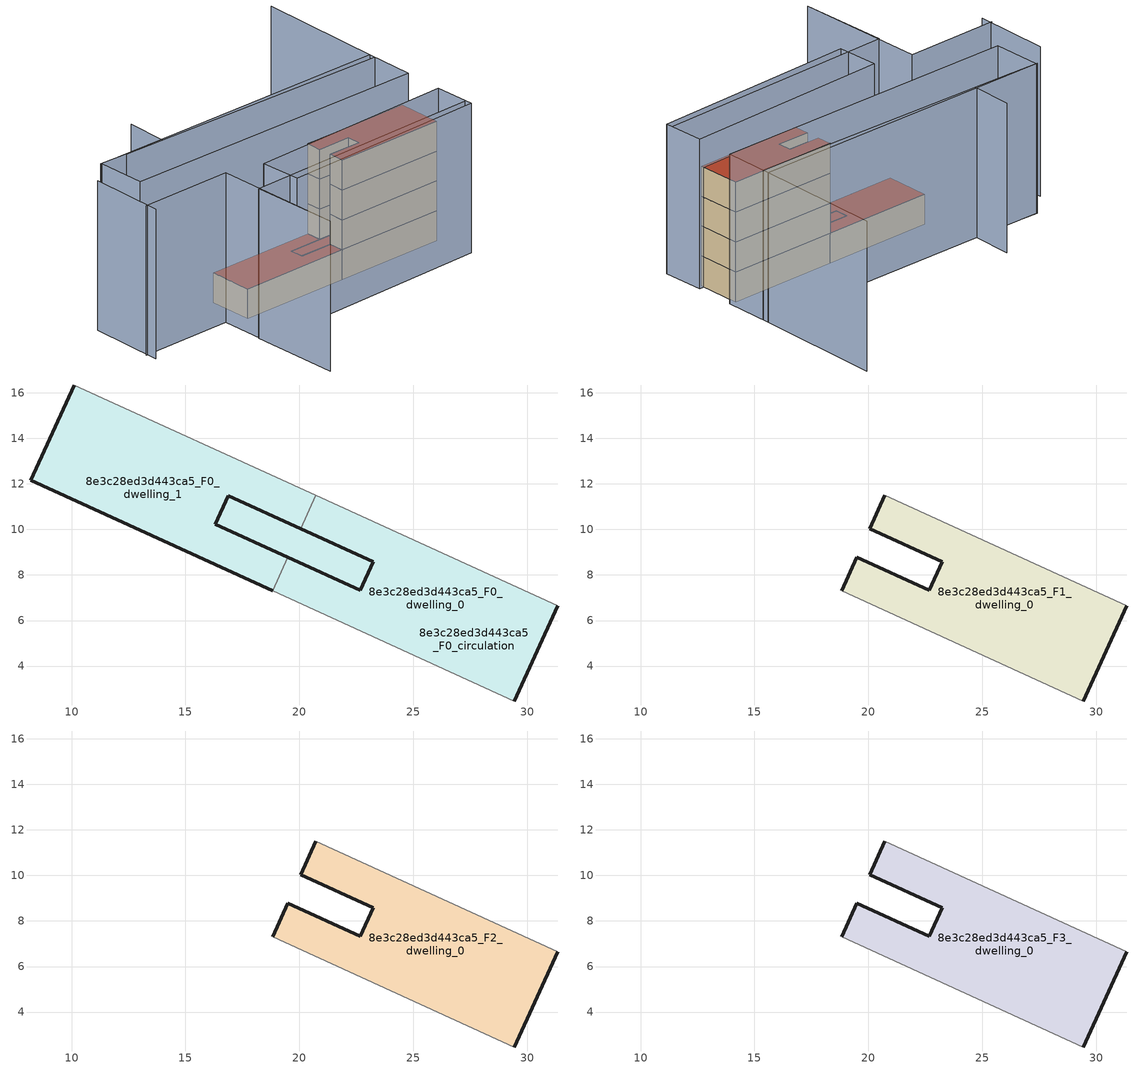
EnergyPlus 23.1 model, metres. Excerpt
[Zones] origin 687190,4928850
8e3c28ed3d443ca5_F0_dwelling_0
 floor ground (EU_floor_Construction): 31.34,6.64 29.44,2.47 18.82,7.32 19.49,8.78 22.67,7.32 23.24,8.57 20.06,10.03 20.72,11.49 z0; 23.24,8.57 22.67,7.32 16.3,10.23 16.87,11.48 20.06,10.03 z0
 wall outside (EU_wall_Construction): 29.44,2.47 31.34,6.64 / 20.06,10.03 23.24,8.57 22.67,7.32 19.49,8.78 z0:3
 wall adiabatic (EU_wall_Construction): 31.34,6.64 20.72,11.49 / 18.82,7.32 29.44,2.47 z0:3
 wall to 8e3c28ed3d443ca5_F0_dwelling_1 (EU_wall_Construction): 20.72,11.49 20.06,10.03 / 19.49,8.78 18.82,7.32 z0:3
 roof outside (EU_floor_Construction): 22.67,7.32 23.24,8.57 20.06,10.03 16.87,11.48 16.3,10.23 z3
8e3c28ed3d443ca5_F0_dwelling_1
 floor ground (EU_floor_Construction): 23.24,8.57 22.67,7.32 16.3,10.23 16.87,11.48 20.06,10.03 z0; 20.72,11.49 20.06,10.03 16.87,11.48 16.3,10.23 19.49,8.78 18.82,7.32 8.2,12.16 10.11,16.33 z0
 wall outside (EU_wall_Construction): 19.49,8.78 16.3,10.23 16.87,11.48 20.06,10.03 / 10.11,16.33 8.2,12.16 18.82,7.32 z0:3
 wall adiabatic (EU_wall_Construction): 20.72,11.49 10.11,16.33 z0:3
 roof outside (EU_roof_Construction): 18.82,7.32 19.49,8.78 16.3,10.23 16.87,11.48 20.06,10.03 20.72,11.49 10.11,16.33 8.2,12.16 z3; 22.67,7.32 23.24,8.57 20.06,10.03 16.87,11.48 16.3,10.23 z3
8e3c28ed3d443ca5_F0_circulation
 floor ground (EU_floor_Construction): 31.34,6.64 29.44,2.47 18.82,7.32 19.49,8.78 22.67,7.32 23.24,8.57 20.06,10.03 20.72,11.49 z0; 23.24,8.57 22.67,7.32 16.3,10.23 16.87,11.48 20.06,10.03 z0; 20.72,11.49 20.06,10.03 16.87,11.48 16.3,10.23 19.49,8.78 18.82,7.32 8.2,12.16 10.11,16.33 z0
 wall outside (EU_wall_Construction): 16.87,11.48 16.3,10.23 22.67,7.32 23.24,8.57 16.87,11.48 z0:3
 roof outside (EU_roof_Construction): 22.67,7.32 23.24,8.57 20.06,10.03 16.87,11.48 16.3,10.23 z3; 29.44,2.47 31.34,6.64 20.72,11.49 20.06,10.03 23.24,8.57 22.67,7.32 19.49,8.78 18.82,7.32 z3; 18.82,7.32 19.49,8.78 16.3,10.23 16.87,11.48 20.06,10.03 20.72,11.49 10.11,16.33 8.2,12.16 z3
8e3c28ed3d443ca5_F1_dwelling_0
 floor to 8e3c28ed3d443ca5_F0_dwelling_0 (EU_floor_Construction): 31.34,6.64 29.44,2.47 18.82,7.32 19.49,8.78 22.67,7.32 23.24,8.57 20.06,10.03 20.72,11.49 z3
 wall outside (EU_wall_Construction): 29.44,2.47 31.34,6.64 / 20.72,11.49 20.06,10.03 23.24,8.57 22.67,7.32 19.49,8.78 18.82,7.32 z3:6
 wall adiabatic (EU_wall_Construction): 31.34,6.64 20.72,11.49 / 18.82,7.32 29.44,2.47 z3:6
8e3c28ed3d443ca5_F2_dwelling_0
 floor to 8e3c28ed3d443ca5_F1_dwelling_0 (EU_floor_Construction): 31.34,6.64 29.44,2.47 18.82,7.32 19.49,8.78 22.67,7.32 23.24,8.57 20.06,10.03 20.72,11.49 z6
 wall outside (EU_wall_Construction): 29.44,2.47 31.34,6.64 / 20.72,11.49 20.06,10.03 23.24,8.57 22.67,7.32 19.49,8.78 18.82,7.32 z6:9
 wall adiabatic (EU_wall_Construction): 31.34,6.64 20.72,11.49 / 18.82,7.32 29.44,2.47 z6:9
8e3c28ed3d443ca5_F3_dwelling_0
 floor to 8e3c28ed3d443ca5_F2_dwelling_0 (EU_floor_Construction): 31.34,6.64 29.44,2.47 18.82,7.32 19.49,8.78 22.67,7.32 23.24,8.57 20.06,10.03 20.72,11.49 z9
 wall outside (EU_wall_Construction): 29.44,2.47 31.34,6.64 / 20.72,11.49 20.06,10.03 23.24,8.57 22.67,7.32 19.49,8.78 18.82,7.32 z9:12
 wall adiabatic (EU_wall_Construction): 31.34,6.64 20.72,11.49 / 18.82,7.32 29.44,2.47 z9:12
 roof outside (EU_roof_Construction): 29.44,2.47 31.34,6.64 20.72,11.49 20.06,10.03 23.24,8.57 22.67,7.32 19.49,8.78 18.82,7.32 z12
shading: 1.16,1.27 4.94,9.79 / 4.94,9.79 28.48,-0.64 / -2.15,17.83 6.84,13.76 / 6.84,13.76 1.2,1.29 / 0.95,23.83 -2.52,16.75 / 39.91,22.87 33.77,10.31 / 33.77,10.31 6.95,23.42 / 12.74,25.37 10.84,21.55 / 10.84,21.55 4.19,24.86 / 9.83,11.29 30.05,2.61 / 30.05,2.61 28.36,-1.32 / 28.36,-1.32 8.15,7.36 / 8.15,7.36 9.83,11.29 / 4.31,24.8 34.05,10.89 / 34.05,10.89 31.89,6.27 / 31.89,6.27 2.15,20.18 / 2.15,20.18 4.31,24.8 z0:15
[Building]
EU S2 Campaign: North Axis=0; Terrain=City; Solar Distribution=FullExterior
[Site:Location]
Bologna: Latitude=44.5; Longitude=11.25; Time Zone=1; Elevation=37
[SizingPeriod:WeatherFileDays]
AnnualSizingPeriod: Begin Month=1; Begin Day of Month=1; End Month=12; End Day of Month=31; Day of Week for Start Day=Monday; Use Weather File Daylight Saving Period=No; Use Weather File Rain and Snow Indicators=No
[MATERIAL]
EU_InternalMass_Material: Roughness=MediumRough; Thickness=0.1; Conductivity=1; Density=1800; Specific Heat=900; Thermal Absorptance=0.9; Solar Absorptance=0.7; Visible Absorptance=0.7
[MATERIAL:NOMASS] Roughness=MediumRough; Thermal Absorptance=0.9; Solar Absorptance=0.7; Visible Absorptance=0.7
Name | Thermal Resistance
EU_wall_NoMass | 0.937881
EU_roof_NoMass | 0.548572
EU_floor_NoMass | 0.71348
[CONSTRUCTION]
EU_wall_Construction: EU_wall_NoMass
EU_roof_Construction: EU_roof_NoMass
EU_floor_Construction: EU_floor_NoMass
EU_InternalMass_Construction: EU_InternalMass_Material
[ZONE] Type=1; Multiplier=1; Ceiling Height=autocalculate; Floor Area=autocalculate; Part of Total Floor Area=Yes
Name | Volume
8e3c28ed3d443ca5_F0_dwelling_0 | 174.996
8e3c28ed3d443ca5_F1_dwelling_0 | 146.098
8e3c28ed3d443ca5_F2_dwelling_0; 8e3c28ed3d443ca5_F3_dwelling_0 | 146.097
8e3c28ed3d443ca5_F0_dwelling_1 | 174.995
8e3c28ed3d443ca5_F0_circulation | 321.095
[INTERNALMASS] Construction=EU_InternalMass_Construction
Name | Zone or ZoneList | Surface Area
8e3c28ed3d443ca5_F0_dwelling_0_EU_InternalMass | 8e3c28ed3d443ca5_F0_dwelling_0 | 48.699
8e3c28ed3d443ca5_F0_dwelling_1_EU_InternalMass | 8e3c28ed3d443ca5_F0_dwelling_1 | 48.699
8e3c28ed3d443ca5_F1_dwelling_0_EU_InternalMass | 8e3c28ed3d443ca5_F1_dwelling_0 | 107.031
8e3c28ed3d443ca5_F2_dwelling_0_EU_InternalMass | 8e3c28ed3d443ca5_F2_dwelling_0 | 107.031
8e3c28ed3d443ca5_F3_dwelling_0_EU_InternalMass | 8e3c28ed3d443ca5_F3_dwelling_0 | 107.031
[OTHEREQUIPMENT] Fuel Type=Electricity; Design Level Calculation Method=Watts/Area; Power per Zone Floor Area=1; Fraction Latent=0; Fraction Radiant=0; Fraction Lost=0; Carbon Dioxide Generation Rate=0; EndUse Subcategory=EU_Step8_InternalGains
Name | Zone or ZoneList or Space or SpaceList | Schedule
EU_Step8_InternalGain_8e3c28ed3d443ca5_F0_dwelling_0_f000 | 8e3c28ed3d443ca5_F0_dwelling_0 | EU_Step8_GainSchedule_8e3c28ed3d443ca5_F0_dwelling_0_f000
EU_Step8_InternalGain_8e3c28ed3d443ca5_F0_dwelling_1_f000 | 8e3c28ed3d443ca5_F0_dwelling_1 | EU_Step8_GainSchedule_8e3c28ed3d443ca5_F0_dwelling_1_f000
EU_Step8_InternalGain_8e3c28ed3d443ca5_F1_dwelling_0_f000 | 8e3c28ed3d443ca5_F1_dwelling_0 | EU_Step8_GainSchedule_8e3c28ed3d443ca5_F1_dwelling_0_f000
EU_Step8_InternalGain_8e3c28ed3d443ca5_F2_dwelling_0_f000 | 8e3c28ed3d443ca5_F2_dwelling_0 | EU_Step8_GainSchedule_8e3c28ed3d443ca5_F2_dwelling_0_f000
EU_Step8_InternalGain_8e3c28ed3d443ca5_F3_dwelling_0_f000 | 8e3c28ed3d443ca5_F3_dwelling_0 | EU_Step8_GainSchedule_8e3c28ed3d443ca5_F3_dwelling_0_f000
[ZONEINFILTRATION:DESIGNFLOWRATE]
EU_Circulation_Infiltration_8e3c28ed3d443ca5_F0_circulation: Zone or ZoneList or Space or SpaceList=8e3c28ed3d443ca5_F0_circulation; Schedule=EU_AlwaysOn; Design Flow Rate Calculation Method=Flow/Area; Flow Rate per Floor Area=0.0005; Constant Term Coefficient=1; Temperature Term Coefficient=0; Velocity Term Coefficient=0; Velocity Squared Term Coefficient=0
[ZONEVENTILATION:DESIGNFLOWRATE] Schedule=EU_AlwaysOn; Design Flow Rate Calculation Method=AirChanges/Hour; Air Changes per Hour=0.687892; Ventilation Type=Natural; Fan Pressure Rise=0; Fan Total Efficiency=1; Constant Term Coefficient=1; Temperature Term Coefficient=0; Velocity Term Coefficient=0; Velocity Squared Term Coefficient=0; Minimum Indoor Temperature=-100; Maximum Indoor Temperature=100; Delta Temperature=-100; Minimum Outdoor Temperature=-100; Maximum Outdoor Temperature=100; Maximum Wind Speed=40
Name | Zone or ZoneList or Space or SpaceList
EU_ConstantAir_8e3c28ed3d443ca5_F0_dwelling_0 | 8e3c28ed3d443ca5_F0_dwelling_0
EU_ConstantAir_8e3c28ed3d443ca5_F0_dwelling_1 | 8e3c28ed3d443ca5_F0_dwelling_1
EU_ConstantAir_8e3c28ed3d443ca5_F1_dwelling_0 | 8e3c28ed3d443ca5_F1_dwelling_0
EU_ConstantAir_8e3c28ed3d443ca5_F2_dwelling_0 | 8e3c28ed3d443ca5_F2_dwelling_0
EU_ConstantAir_8e3c28ed3d443ca5_F3_dwelling_0 | 8e3c28ed3d443ca5_F3_dwelling_0
[HVACTEMPLATE:THERMOSTAT] Constant Heating Setpoint=20; Constant Cooling Setpoint=50
EU_HeatOnly_8e3c28ed3d443ca5_F0_dwelling_0; EU_HeatOnly_8e3c28ed3d443ca5_F0_dwelling_1; EU_HeatOnly_8e3c28ed3d443ca5_F1_dwelling_0; EU_HeatOnly_8e3c28ed3d443ca5_F2_dwelling_0; EU_HeatOnly_8e3c28ed3d443ca5_F3_dwelling_0
[HVACTEMPLATE:ZONE:IDEALLOADSAIRSYSTEM] System Availability Schedule=EU_AlwaysOn; Maximum Heating Supply Air Temperature=50; Minimum Cooling Supply Air Temperature=13; Maximum Heating Supply Air Humidity Ratio=0.0156; Minimum Cooling Supply Air Humidity Ratio=0.0077; Heating Limit=NoLimit; Cooling Limit=NoLimit; Heating Availability Schedule=EU_AlwaysOn; Cooling Availability Schedule=EU_CoolingOff; Dehumidification Control Type=ConstantSensibleHeatRatio; Cooling Sensible Heat Ratio=0.7; Dehumidification Setpoint=60; Humidification Control Type=None; Humidification Setpoint=30; Outdoor Air Method=None; Outdoor Air Flow Rate per Person=0.00944; Outdoor Air Flow Rate per Zone Floor Area=0; Outdoor Air Flow Rate per Zone=0; Demand Controlled Ventilation Type=None; Outdoor Air Economizer Type=NoEconomizer; Heat Recovery Type=None; Sensible Heat Recovery Effectiveness=0.7; Latent Heat Recovery Effectiveness=0.65
Name | Template Thermostat
8e3c28ed3d443ca5_F0_dwelling_0 | EU_HeatOnly_8e3c28ed3d443ca5_F0_dwelling_0
8e3c28ed3d443ca5_F0_dwelling_1 | EU_HeatOnly_8e3c28ed3d443ca5_F0_dwelling_1
8e3c28ed3d443ca5_F1_dwelling_0 | EU_HeatOnly_8e3c28ed3d443ca5_F1_dwelling_0
8e3c28ed3d443ca5_F2_dwelling_0 | EU_HeatOnly_8e3c28ed3d443ca5_F2_dwelling_0
8e3c28ed3d443ca5_F3_dwelling_0 | EU_HeatOnly_8e3c28ed3d443ca5_F3_dwelling_0
[SIZING:ZONE] Zone Cooling Design Supply Air Temperature Input Method=SupplyAirTemperature; Zone Cooling Design Supply Air Temperature=13; Zone Heating Design Supply Air Temperature Input Method=SupplyAirTemperature; Zone Heating Design Supply Air Temperature=50; Zone Cooling Design Supply Air Humidity Ratio=0.008; Zone Heating Design Supply Air Humidity Ratio=0.008; Cooling Design Air Flow Method=DesignDay; Cooling Design Air Flow Rate=0; Cooling Minimum Air Flow per Zone Floor Area=0.000762; Cooling Minimum Air Flow=0; Cooling Minimum Air Flow Fraction=0.2; Heating Design Air Flow Method=DesignDay; Heating Design Air Flow Rate=0; Heating Maximum Air Flow per Zone Floor Area=0.002032; Heating Maximum Air Flow=0.141576; Heating Maximum Air Flow Fraction=0.3; Account for Dedicated Outdoor Air System=No; Dedicated Outdoor Air System Control Strategy=NeutralSupplyAir; Dedicated Outdoor Air Low Setpoint Temperature for Design=autosize; Dedicated Outdoor Air High Setpoint Temperature for Design=autosize; Zone Load Sizing Method=Sensible Load Only No Latent Load; Zone Latent Cooling Design Supply Air Humidity Ratio Input Method=HumidityRatioDifference; Zone Cooling Design Supply Air Humidity Ratio Difference=0.005; Zone Latent Heating Design Supply Air Humidity Ratio Input Method=HumidityRatioDifference; Zone Humidification Design Supply Air Humidity Ratio Difference=0.005
8e3c28ed3d443ca5_F0_dwelling_0; 8e3c28ed3d443ca5_F0_dwelling_1; 8e3c28ed3d443ca5_F1_dwelling_0; 8e3c28ed3d443ca5_F2_dwelling_0; 8e3c28ed3d443ca5_F3_dwelling_0
[SCHEDULE:CONSTANT]
Name | Hourly Value
EU_AlwaysOn | 1
EU_CoolingOff | 0
[SCHEDULE:FILE] Column Number=1; Rows to Skip at Top=0; Number of Hours of Data=8760; Column Separator=Comma; Interpolate to Timestep=No; Minutes per Item=60; Adjust Schedule for Daylight Savings=Yes
Name | File
EU_Step8_GainSchedule_8e3c28ed3d443ca5_F0_dwelling_0_f000 | ../../schedules/8e3c28ed3d443ca5/8e3c28ed3d443ca5_F0_dwelling_0_f000_gain.csv
EU_Step8_GainSchedule_8e3c28ed3d443ca5_F0_dwelling_1_f000 | ../../schedules/8e3c28ed3d443ca5/8e3c28ed3d443ca5_F0_dwelling_1_f000_gain.csv
EU_Step8_GainSchedule_8e3c28ed3d443ca5_F1_dwelling_0_f000 | ../../schedules/8e3c28ed3d443ca5/8e3c28ed3d443ca5_F1_dwelling_0_f000_gain.csv
EU_Step8_GainSchedule_8e3c28ed3d443ca5_F2_dwelling_0_f000 | ../../schedules/8e3c28ed3d443ca5/8e3c28ed3d443ca5_F2_dwelling_0_f000_gain.csv
EU_Step8_GainSchedule_8e3c28ed3d443ca5_F3_dwelling_0_f000 | ../../schedules/8e3c28ed3d443ca5/8e3c28ed3d443ca5_F3_dwelling_0_f000_gain.csv
